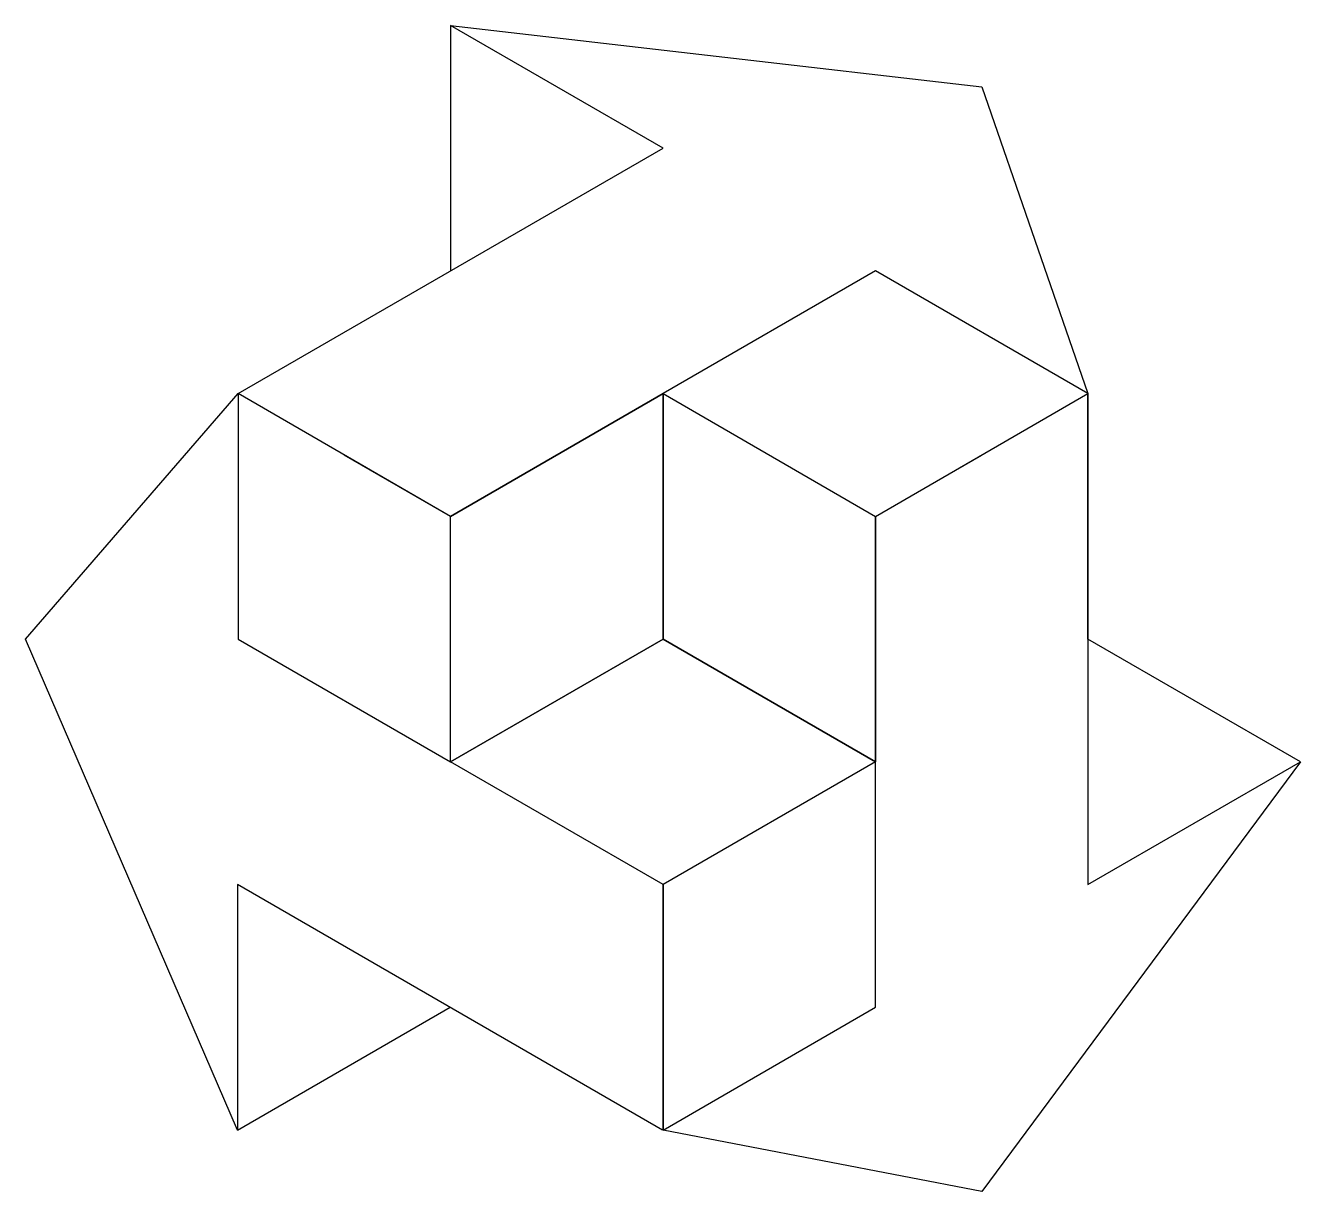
# Model space of a CAD drawing. Header units: millimetres. Extents: x 254 to 358, y 99 to 194.
import ezdxf

# ---------------------------------------------------------------- set-up
doc = ezdxf.new("R2010")
doc.units = ezdxf.units.MM

msp = doc.modelspace()

# ---------------------------------------------------------------- linework, layer by layer
for p, q in [((288.66, 193.72), (331.96, 188.72)), ((331.96, 188.72), (340.62, 163.72)), ((254.02, 143.72), (271.34, 163.72)), ((288.66, 153.72), (280, 158.72)), ((323.3, 153.72), (331.96, 158.72)), ((271.31, 103.72), (254.02, 143.72)), ((357.94, 133.72), (331.96, 98.72)), ((305.98, 103.72), (305.98, 113.72)), ((331.96, 98.72), (305.98, 103.72))]:
    msp.add_line(p, q)
for points in [[(305.98, 103.72), (323.3, 113.72), (323.3, 153.72), (340.62, 163.72), (340.62, 123.72), (357.94, 133.72), (340.62, 143.72), (340.62, 163.72), (323.3, 173.72), (305.98, 163.72), (323.3, 153.72), (323.3, 133.72), (305.98, 123.72), (305.98, 103.72), (305.98, 123.72), (288.66, 133.72), (305.98, 143.72), (305.98, 163.72), (305.98, 143.72), (323.3, 133.72), (305.98, 143.72), (288.66, 133.72), (288.66, 153.72), (305.98, 163.72), (288.66, 153.72), (271.34, 163.72), (271.34, 143.72), (288.66, 133.72), (288.66, 153.72), (271.34, 163.72), (305.98, 183.72), (288.66, 193.72), (288.66, 173.72)], [(305.95, 103.72), (271.31, 123.72), (271.31, 103.72), (288.63, 113.72)]]:
    msp.add_lwpolyline(points)

doc.saveas('drawing.dxf')
